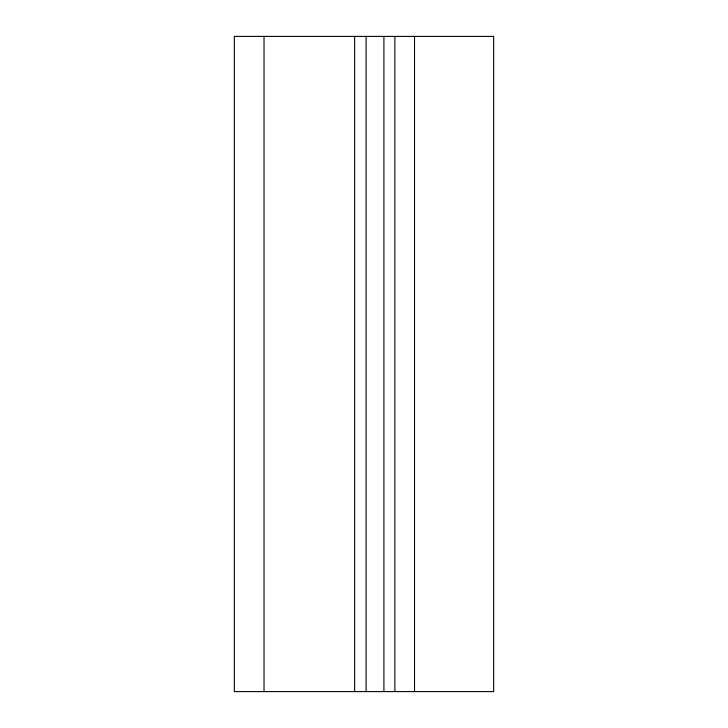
<?xml version="1.0" encoding="UTF-8"?>
<svg xmlns="http://www.w3.org/2000/svg" width="728" height="728" viewBox="0 0 728 728"><rect width="100%" height="100%" fill="white"/><g stroke="black" fill="none" stroke-linecap="round" stroke-linejoin="round"><path stroke-width="1.09" d="M414.523 36.4L414.523 691.6M394.867 36.4L394.867 691.6M383.911 36.4L383.911 691.6M366.102 36.4L366.102 691.6M354.636 36.4L354.636 691.6M264.027 36.4L264.027 691.6M493.657 36.4L234.343 36.4L234.343 691.6L493.657 691.6L493.657 36.4"/></g></svg>
